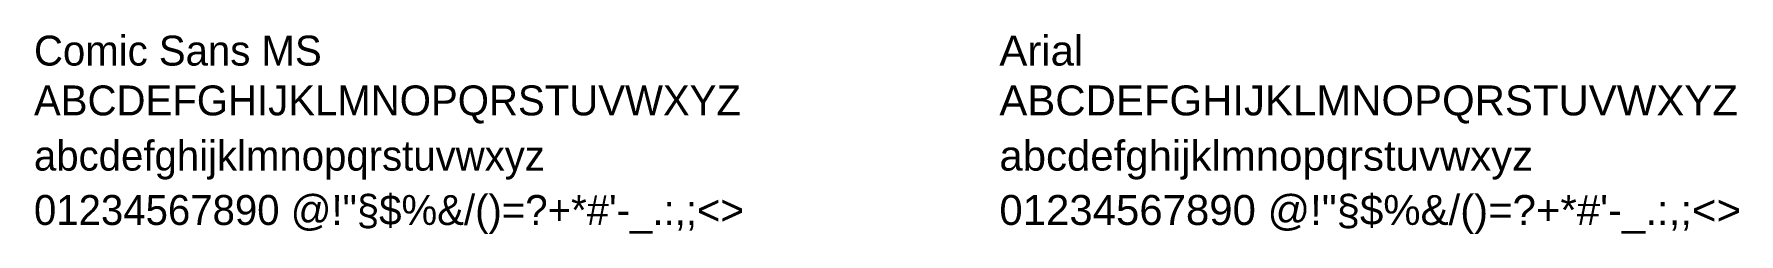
# Model space of a CAD drawing. Header units: metres. Extents: x 171 to 313, y 222 to 239.
import ezdxf

# ---------------------------------------------------------------- set-up
doc = ezdxf.new("R2010")
doc.units = ezdxf.units.M
doc.styles.add('COMIC', font='comic.ttf')
doc.styles.get("Standard").update_dxf_attribs({"font": 'arial.ttf'})

msp = doc.modelspace()

# ---------------------------------------------------------------- texts
at = {"style": 'COMIC'}
for s, p in [('Comic Sans MS', (170.86, 236.5)), ('ABCDEFGHIJKLMNOPQRSTUVWXYZ', (170.86, 232.34)), ('abcdefghijklmnopqrstuvwxyz', (170.86, 227.73)), ('01234567890 @!"§$%&/()=?+*#\'-_.:,;<>', (170.86, 223.19))]:
    msp.add_text(s, height=2.5, dxfattribs=at).set_placement(p)
for s, p in [('Arial', (251.26, 236.5)), ('ABCDEFGHIJKLMNOPQRSTUVWXYZ', (251.26, 232.34)), ('abcdefghijklmnopqrstuvwxyz', (251.26, 227.73)), ('01234567890 @!"§$%&/()=?+*#\'-_.:,;<>', (251.26, 223.19))]:
    msp.add_text(s, height=2.5).set_placement(p)

doc.saveas('drawing.dxf')
